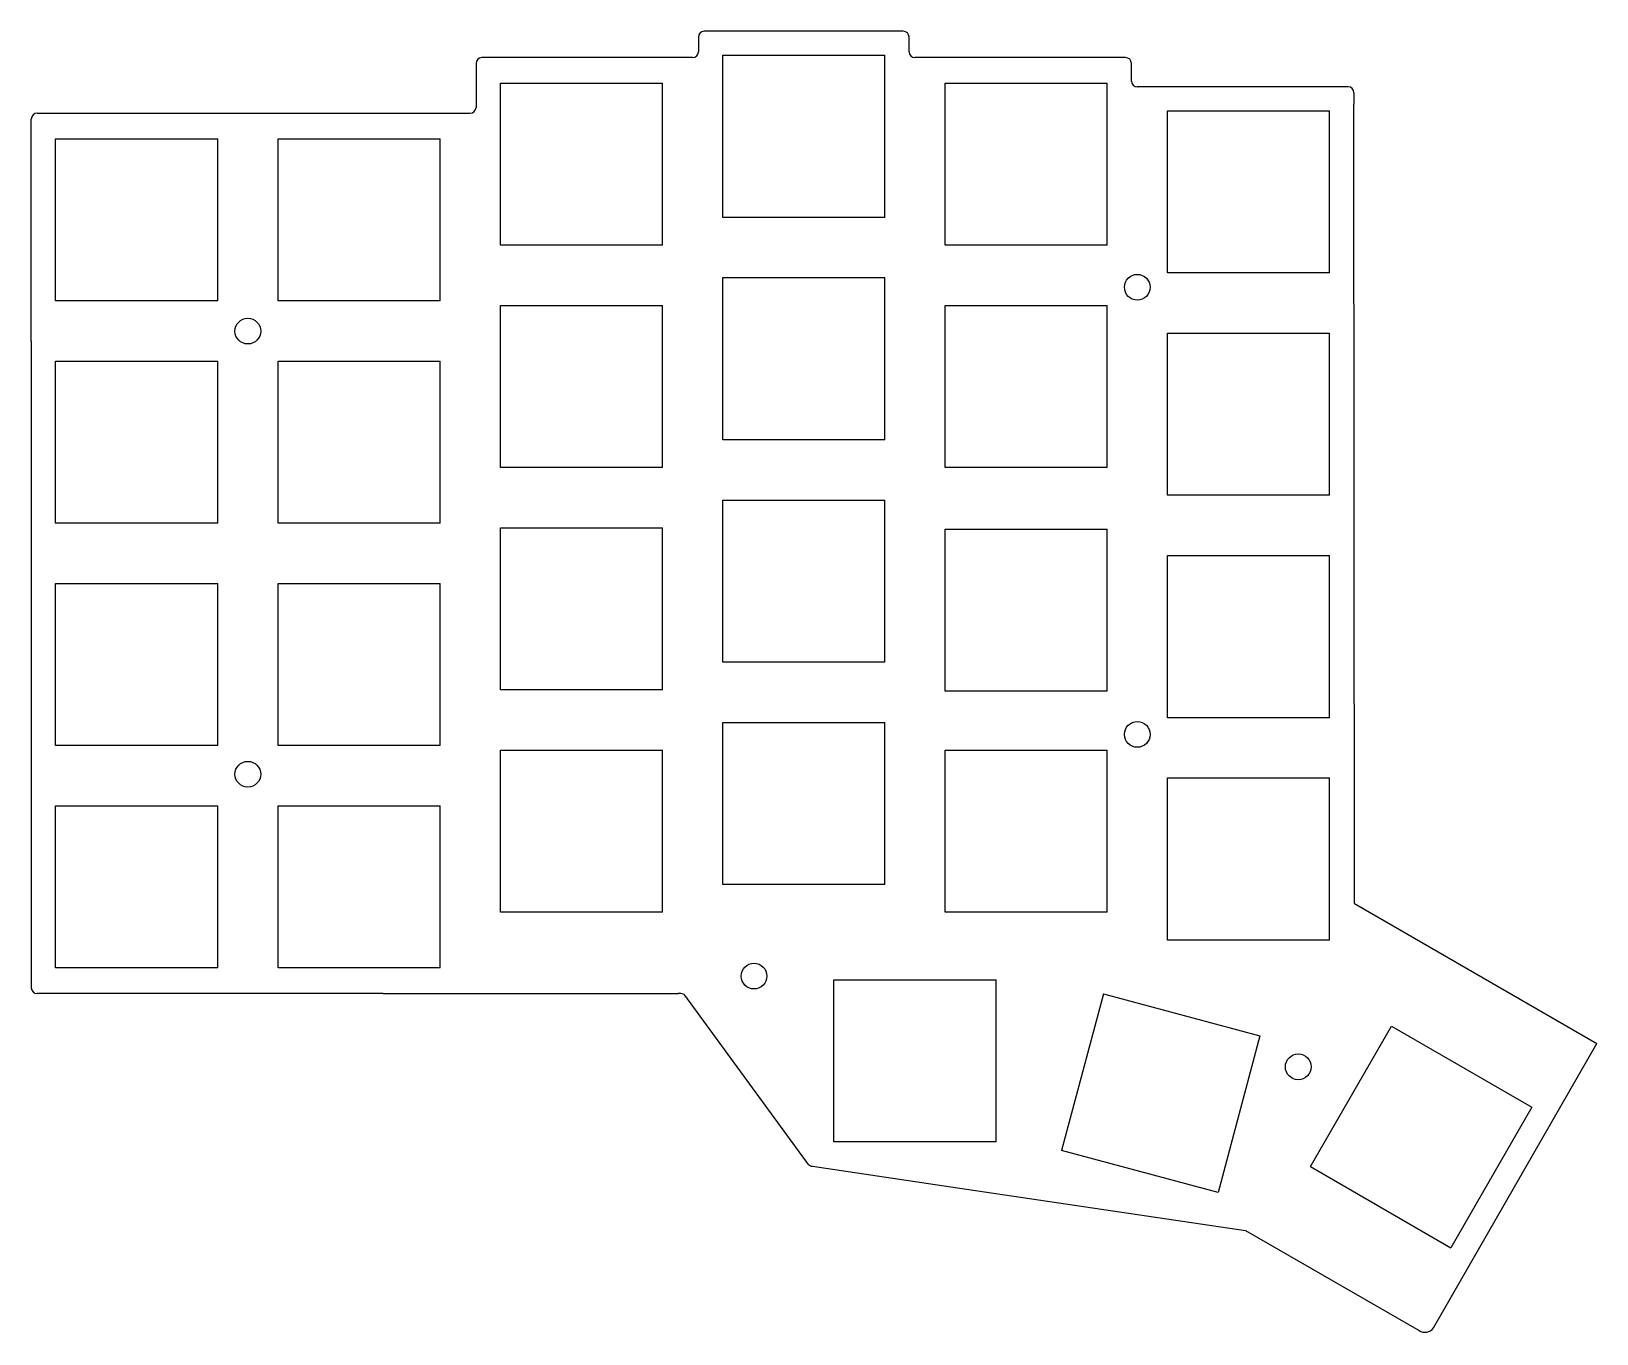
# Model space of a CAD drawing. Extents: x -67 to 67, y -58 to 54.
import ezdxf

# ---------------------------------------------------------------- set-up
doc = ezdxf.new("R2010")
doc.units = 0
doc.layers.get('0').update_dxf_attribs({"linetype": 'continuous'})

# ---------------------------------------------------------------- blocks, each defined once
blk = doc.blocks.new('SHAPE2DVIEW')
at = {"color": 0}
for p, q in [((7.57, 53.71), (-9.43, 53.71)), ((-9.93, 53.21), (-9.93, 51.96)), ((8.07, 51.96), (8.07, 53.21)), ((-28.93, 50.96), (-28.93, 47.21)), ((-10.43, 51.46), (-28.43, 51.46)), ((-7.85, 37.81), (-7.85, 51.66)), ((-7.85, 51.66), (6, 51.66)), ((6, 37.81), (6, 51.66)), ((26.57, 51.46), (8.57, 51.46)), ((27.07, 49.46), (27.07, 50.96)), ((-26.85, 35.43), (-26.85, 49.28)), ((-26.85, 49.28), (-13, 49.28)), ((-13, 35.43), (-13, 49.28)), ((11.15, 35.43), (11.15, 49.28)), ((11.15, 49.28), (25, 49.28)), ((25, 35.43), (25, 49.28)), ((45.58, 48.96), (27.57, 48.96)), ((46.08, 48.46), (46.08, 47.48)), ((30.15, 33.06), (30.15, 46.91)), ((30.15, 46.91), (44, 46.91)), ((44, 33.06), (44, 46.91)), ((46.13, -20.81), (46.08, 47.48)), ((-66.93, 27.23), (-66.93, 46.21)), ((-66.43, 46.71), (-29.43, 46.71)), ((-64.85, 30.68), (-64.85, 44.53)), ((-64.85, 44.53), (-51, 44.53)), ((-51, 30.68), (-51, 44.53)), ((-45.85, 30.68), (-45.85, 44.53)), ((-45.85, 44.53), (-32, 44.53)), ((-32, 30.68), (-32, 44.53)), ((6, 37.81), (-7.85, 37.81)), ((-13, 35.43), (-26.85, 35.43)), ((25, 35.43), (11.15, 35.43)), ((-7.85, 18.81), (-7.85, 32.66)), ((-7.85, 32.66), (6, 32.66)), ((6, 18.81), (6, 32.66)), ((44, 33.06), (30.15, 33.06)), ((-51, 30.68), (-64.85, 30.68)), ((-32, 30.68), (-45.85, 30.68)), ((-26.85, 16.43), (-26.85, 30.28)), ((-26.85, 30.28), (-13, 30.28)), ((-13, 16.43), (-13, 30.28)), ((11.15, 16.43), (11.15, 30.28)), ((11.15, 30.28), (25, 30.28)), ((25, 16.43), (25, 30.28)), ((-66.93, 27.23), (-66.93, -28.02)), ((30.15, 14.06), (30.15, 27.91)), ((30.15, 27.91), (44, 27.91)), ((44, 14.06), (44, 27.91)), ((-64.85, 11.68), (-64.85, 25.53)), ((-64.85, 25.53), (-51, 25.53)), ((-51, 11.68), (-51, 25.53)), ((-45.85, 11.68), (-45.85, 25.53)), ((-45.85, 25.53), (-32, 25.53)), ((-32, 11.68), (-32, 25.53)), ((6, 18.81), (-7.85, 18.81)), ((-13, 16.43), (-26.85, 16.43)), ((25, 16.43), (11.15, 16.43)), ((-7.85, -0.19), (-7.85, 13.66)), ((-7.85, 13.66), (6, 13.66)), ((6, -0.19), (6, 13.66)), ((44, 14.06), (30.15, 14.06)), ((-51, 11.68), (-64.85, 11.68)), ((-32, 11.68), (-45.85, 11.68)), ((-26.85, -2.57), (-26.85, 11.28)), ((-26.85, 11.28), (-13, 11.28)), ((-13, -2.57), (-13, 11.28)), ((11.15, -2.67), (11.15, 11.18)), ((11.15, 11.18), (25, 11.18)), ((25, -2.67), (25, 11.18)), ((30.15, -4.94), (30.15, 8.91)), ((30.15, 8.91), (44, 8.91)), ((44, -4.94), (44, 8.91)), ((-64.85, -7.32), (-64.85, 6.53)), ((-64.85, 6.53), (-51, 6.53)), ((-51, -7.32), (-51, 6.53)), ((-45.85, -7.32), (-45.85, 6.53)), ((-45.85, 6.53), (-32, 6.53)), ((-32, -7.32), (-32, 6.53)), ((6, -0.19), (-7.85, -0.19)), ((-13, -2.57), (-26.85, -2.57)), ((25, -2.67), (11.15, -2.67)), ((-7.85, -19.19), (-7.85, -5.34)), ((-7.85, -5.34), (6, -5.34)), ((6, -19.19), (6, -5.34)), ((44, -4.94), (30.15, -4.94)), ((-51, -7.32), (-64.85, -7.32)), ((-32, -7.32), (-45.85, -7.32)), ((-26.85, -21.57), (-26.85, -7.72)), ((-26.85, -7.72), (-13, -7.72)), ((-13, -21.57), (-13, -7.72)), ((11.15, -21.57), (11.15, -7.72)), ((11.15, -7.72), (25, -7.72)), ((25, -21.57), (25, -7.72)), ((30.15, -23.94), (30.15, -10.09)), ((30.15, -10.09), (44, -10.09)), ((44, -23.94), (44, -10.09)), ((-64.85, -26.32), (-64.85, -12.47)), ((-64.85, -12.47), (-51, -12.47)), ((-51, -26.32), (-51, -12.47)), ((-45.85, -26.32), (-45.85, -12.47)), ((-45.85, -12.47), (-32, -12.47)), ((-32, -26.32), (-32, -12.47)), ((6, -19.19), (-7.85, -19.19)), ((46.13, -20.81), (66.82, -32.77)), ((-13, -21.57), (-26.85, -21.57)), ((25, -21.57), (11.15, -21.57)), ((44, -23.94), (30.15, -23.94)), ((-51, -26.32), (-64.85, -26.32)), ((-32, -26.32), (-45.85, -26.32)), ((1.65, -41.19), (1.65, -27.34)), ((1.65, -27.34), (15.5, -27.34)), ((15.5, -41.19), (15.5, -27.34)), ((-36.87, -28.52), (-66.43, -28.52)), ((-36.87, -28.52), (-11.67, -28.52)), ((-11.43, -28.52), (-11.67, -28.52)), ((-0.53, -43.12), (-11.08, -28.66)), ((24.67, -28.54), (21.09, -41.91)), ((24.67, -28.54), (38.05, -32.12)), ((42.36, -43.3), (49.29, -31.31)), ((49.29, -31.31), (61.28, -38.23)), ((38.05, -32.12), (34.47, -45.5)), ((52.87, -57.07), (66.82, -32.77)), ((61.28, -38.23), (54.36, -50.23)), ((15.5, -41.19), (1.65, -41.19)), ((34.47, -45.5), (21.09, -41.91)), ((-0.18, -43.27), (11.63, -45.03)), ((42.36, -43.3), (54.36, -50.23)), ((11.63, -45.03), (36.82, -48.77)), ((36.82, -48.77), (51.64, -57.3))]:
    blk.add_line(p, q, dxfattribs=at)
for centre in [(27.57, 31.84), (-48.43, 28.09), (27.57, -6.37), (-48.43, -9.77), (-5.18, -27.02), (41.32, -34.77)]:
    blk.add_circle(centre, 1.1, dxfattribs=at)
for centre, radius, start, end in [((-9.43, 53.21), 0.5, 90, -180), ((7.57, 53.21), 0.5, 0, 90), ((-28.43, 50.96), 0.5, 90, -180), ((-10.43, 51.96), 0.5, -90, 0), ((8.57, 51.96), 0.5, -180, -90), ((26.57, 50.96), 0.5, 0, 90), ((27.57, 49.46), 0.5, -180, -90), ((45.58, 48.46), 0.5, 0, 90), ((-29.43, 47.21), 0.5, -90, 0), ((-66.43, 46.21), 0.5, 90, -180), ((-66.43, -28.02), 0.5, -180, -90), ((-11.43, -29.03), 0.511, 45.5, 89.5), ((-0.17, -42.76), 0.511, -134.5, -90.5), ((52.14, -56.57), 0.885, -124.4085, -34.4085)]:
    blk.add_arc(centre, radius, start, end, dxfattribs=at)

msp = doc.modelspace()

# ---------------------------------------------------------------- block references
at = {"color": 0}
msp.add_blockref('SHAPE2DVIEW', (0, 0), dxfattribs=at)

doc.saveas('drawing.dxf')
